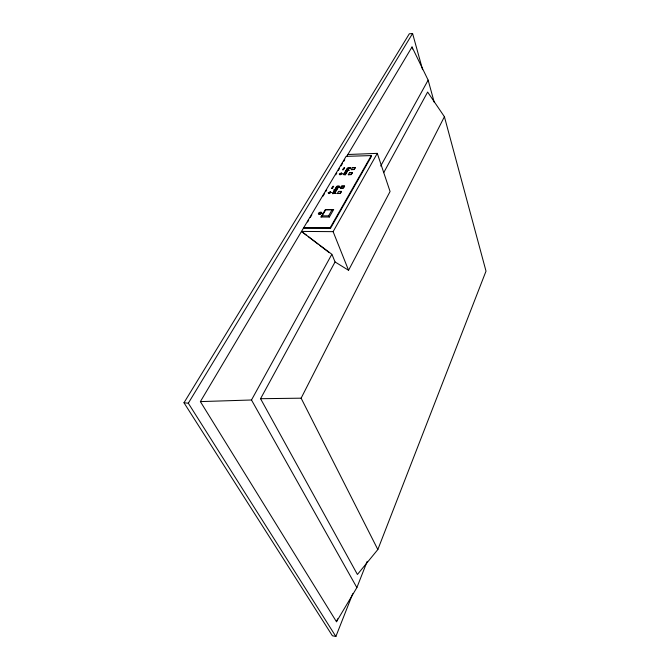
<?xml version="1.0" encoding="UTF-8"?>
<svg xmlns="http://www.w3.org/2000/svg" width="670" height="670" viewBox="0 0 670 670"><rect width="100%" height="100%" fill="white"/><g stroke="black" fill="none" stroke-linecap="round" stroke-linejoin="round"><path stroke-width="1" d="M321.206 212.8L321.625 212.465A1.784 0.988 -21.7 0 0 319.389 212.532A1.784 0.988 -21.7 0 0 318.51 214.099A1.784 0.988 -21.7 0 0 320.654 214.115L320.545 213.805A1.181 0.653 -21.7 0 1 319.046 213.839A1.181 0.653 -21.7 0 1 319.674 212.767A1.181 0.653 -21.7 0 1 321.139 212.792L321.34 212.792M319.808 213.387L322.111 213.219L319.858 213.261M339.347 187.148L338.559 187.165L339.749 186.411L336.901 186.453L336.591 186.98L337.303 187.181L336.307 187.022M337.27 188.697C337.42 190.246 333.56 189.694 335.544 188.697M343.325 174.652L344.673 174.158L344.397 174.811L345.326 174.778M332.856 192.885L334.137 192.416C333.493 194.953 337.579 190.498 333.375 192.231M306.592 235.346L301.734 231.636L331.943 254.332L335.067 261.962L260.555 398.709L357.42 574.483L377.838 549.542L486.01 271.141L444.411 116.706L427.636 92.05L383.717 172.659M303.652 228.411L330.511 228.344L371.515 156.261L371.281 155.582L346.105 156.361L200.38 401.606L336.474 621.735L356.875 587.598L367.21 561.326M422.594 69.672L412.586 33.5L409.32 33.793L183.99 402.762L332.379 635.755L335.871 636.5L352.755 593.695M336.474 621.735L337.638 618.82M346.281 173.413C348.643 170.984 341.926 172.609 346.658 172.257L344.321 172.969L346.264 172.927L346.013 173.379L343.928 173.639L346.222 173.48M345.435 171.043C343.685 172.961 350.678 170.951 345.444 171.537L347.78 170.817L345.494 170.976M377.838 549.542L301.123 398.181L444.411 116.706M335.067 261.962L348.567 270.286L390.074 191.494L377.285 153.355L347.764 154.51M335.41 191.67L335.653 191.218L333.819 191.243L336.047 191.025L335.528 191.829L333.434 191.896L335.653 191.226M335.511 188.387L337.714 187.709L336.005 187.533L339.389 187.491L335.503 188.379M356.875 587.598L251.493 399.99L331.709 254.541M380.694 166.06L428.147 80.132L412.017 46.984L346.759 156.345M348.567 270.286L333.116 231.644L377.285 153.355M330.511 228.344L330.235 227.658L371.281 155.582M321.005 217.013L322.203 215.857L328.593 215.857L332.094 209.811L333.643 209.559L329.347 217.013L321.005 217.013L325.352 209.593L333.643 209.559M337.32 193.546L340.092 193.119L341.541 191.402L340.318 193.504L337.32 193.546L338.601 191.377L341.541 191.402M340.402 188.253L343.166 187.826L344.598 186.126L343.392 188.211L340.402 188.253L341.666 186.109L344.187 186.067M348.3 174.711L351.03 174.267L352.42 172.634L351.248 174.652L348.3 174.711L349.531 172.626L352.018 172.567M351.256 169.636L353.978 169.192L355.351 167.567L354.196 169.569L351.256 169.636L352.479 167.567L354.958 167.5M322.203 215.857L325.729 209.836L332.094 209.811M349.472 170.23L345.879 170.322M336.173 189.334L336.407 188.689L335.536 188.697M334.74 192.834L335 192.399L334.112 192.843L335 192.399M336.173 189.325L337.345 188.789M336.809 189.325L337.06 188.89M343.325 174.661L343.76 174.016L345.812 173.94M332.437 193.605L335.955 193.362L332.437 193.605M332.856 192.885L333.375 192.24M334.129 190.724L336.34 190.046C328.719 189.325 342.069 190.288 334.129 190.724L336.013 190.69M336.307 187.03C337.018 184.677 342.303 186.846 338.559 187.156M346.474 169.753L348.442 169.25L346.474 169.745M332.488 188.37L333.71 186.302L332.822 186.31L331.6 188.387L332.488 188.37L331.6 188.379M307.589 221.971L308.652 220.187M310.243 217.516L311.835 214.852M322.99 196.168L324.582 193.504M325.645 191.72L326.7 189.945M335.729 174.82L336.792 173.044M338.384 170.373L339.447 168.589M341.038 165.925L342.63 163.254M343.693 161.478L344.757 159.695M335.871 636.5L188.312 403.206L412.586 33.5M352.479 167.567L355.351 167.567M349.531 172.626L352.42 172.634M341.666 186.109L344.598 186.126M345.318 174.77L345.812 173.932M200.38 401.606L251.493 399.99M346.34 169.954C351.398 170.289 346.507 167.282 346.34 169.962M336.441 187.19L337.303 187.173M335.62 188.178L337.471 188.153M260.555 398.709L301.123 398.181M303.585 227.515L330.235 227.658M301.952 231.418L333.116 231.644M183.99 402.762L188.312 403.206M308.208 236.585L317.932 244.014M319.557 245.253L329.28 252.682M328.593 215.857L329.347 217.013M412.017 46.984L412.578 49.002M428.147 80.132L434.219 102.259M335.452 188.89L335.201 189.342L336.206 188.881L335.452 188.89M350.469 168.522L346.993 168.396L350.963 167.693L347.562 168.287L350.469 168.53M344.916 174.141L344.648 174.602L345.586 174.133L344.916 174.141M329.347 192.776L328.828 193.655L331.349 192.391L330.092 192.407L330.611 191.536L330.076 191.545L329.556 192.424L328.091 192.792L329.347 192.776M340.444 174.049L339.95 174.887L342.395 173.672L341.164 173.698L341.658 172.868L341.13 172.885L340.645 173.723L339.213 174.083L340.444 174.058M344.623 167.835L343.459 169.828L342.579 169.837L343.752 167.86L344.631 167.843"/></g></svg>
